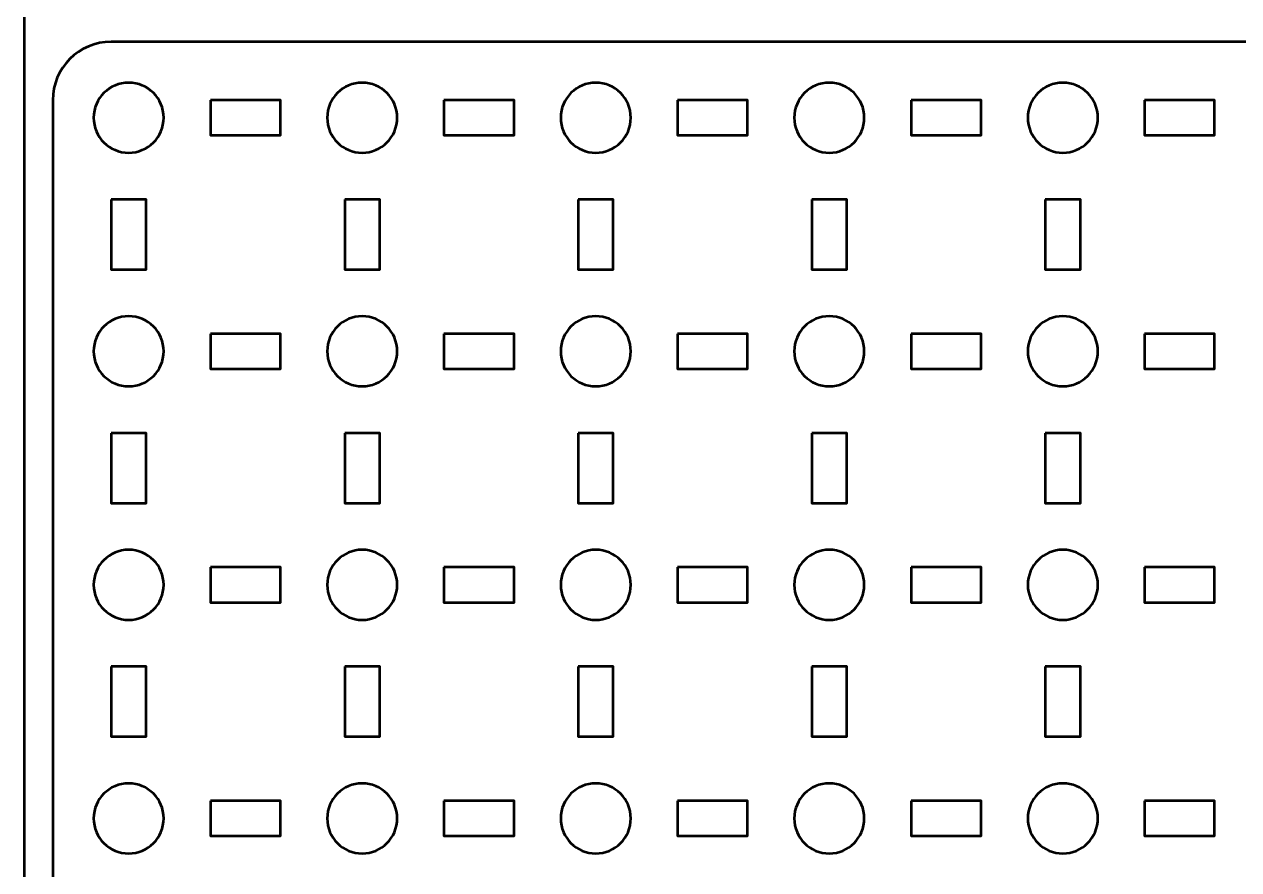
# Model space of a CAD drawing. Header units: centimetres. Extents: x -21 to 0, y -29.7 to 0.
# Drawn here: x -21 to -10.6, y -22.99 to -15.75 of the extents above; entities that cross this region are included whole.
import ezdxf

# ---------------------------------------------------------------- set-up
doc = ezdxf.new("R2010")
doc.units = ezdxf.units.CM
doc.header["$MEASUREMENT"] = 0
doc.layers.add('Layer 1', color=7, linetype='Continuous')

msp = doc.modelspace()

# ---------------------------------------------------------------- linework, layer by layer
at = {"layer": 'Layer 1', "color": 22, "lineweight": 53}
msp.add_open_spline([(-21.00003, -29.19996), (-21.00003, -29.19996), (-21.00003, -0.49992), (-21.00003, -0.49992), (-21.00003, -0.49992), (-21.00003, -0.22295), (-20.77694, 0.00004), (-20.49994, 0.00004), (-20.49994, 0.00004), (-20.49994, 0.00004), (-0.50008, 0.00004), (-0.50008, 0.00004), (-0.50008, 0.00004), (-0.22294, 0.00004), (0.00002, -0.22295), (0.00002, -0.49992), (0.00002, -0.49992), (0.00002, -0.49992), (0.00002, -29.19996), (0.00002, -29.19996), (0.00002, -29.19996), (0.00002, -29.47696), (-0.22294, -29.70005), (-0.50008, -29.70005), (-0.50008, -29.70005), (-0.50008, -29.70005), (-20.49994, -29.70005), (-20.49994, -29.70005), (-20.49994, -29.70005), (-20.77694, -29.70005), (-21.00003, -29.47696), (-21.00003, -29.19996)], degree=3, knots=[0, 0, 0, 0, 0.125, 0.125, 0.125, 0.125, 0.25, 0.25, 0.25, 0.25, 0.375, 0.375, 0.375, 0.375, 0.5, 0.5, 0.5, 0.5, 0.625, 0.625, 0.625, 0.625, 0.75, 0.75, 0.75, 0.75, 0.875, 0.875, 0.875, 0.875, 1, 1, 1, 1], dxfattribs=at)
at = {"layer": 'Layer 1', "color": 2, "lineweight": 53}
msp.add_open_spline([(-20.25618, -15.89998), (-20.25618, -15.89998), (-5.9563, -15.89998), (-5.9563, -15.89998), (-5.9563, -15.89998), (-5.67916, -15.89998), (-5.4562, -16.12308), (-5.4562, -16.40008), (-5.4562, -16.40008), (-5.4562, -16.40008), (-5.4562, -26.70006), (-5.4562, -26.70006), (-5.4562, -26.70006), (-5.4562, -26.97706), (-5.67916, -27.20002), (-5.9563, -27.20002), (-5.9563, -27.20002), (-5.9563, -27.20002), (-20.25618, -27.20002), (-20.25618, -27.20002), (-20.25618, -27.20002), (-20.53318, -27.20002), (-20.75628, -26.97706), (-20.75628, -26.70006), (-20.75628, -26.70006), (-20.75628, -26.70006), (-20.75628, -16.40008), (-20.75628, -16.40008), (-20.75628, -16.40008), (-20.75628, -16.12308), (-20.53318, -15.89998), (-20.25618, -15.89998)], degree=3, knots=[0, 0, 0, 0, 0.125, 0.125, 0.125, 0.125, 0.25, 0.25, 0.25, 0.25, 0.375, 0.375, 0.375, 0.375, 0.5, 0.5, 0.5, 0.5, 0.625, 0.625, 0.625, 0.625, 0.75, 0.75, 0.75, 0.75, 0.875, 0.875, 0.875, 0.875, 1, 1, 1, 1], dxfattribs=at)
at = {"layer": 'Layer 1', "lineweight": 53}
for points in [[(-19.80625, -16.55001), (-19.80625, -16.71578), (-19.94048, -16.85001), (-20.10625, -16.85001), (-20.10625, -16.85001), (-20.27191, -16.85001), (-20.40625, -16.71578), (-20.40625, -16.55001), (-20.40625, -16.55001), (-20.40625, -16.38434), (-20.27191, -16.25001), (-20.10625, -16.25001), (-20.10625, -16.25001), (-19.94048, -16.25001), (-19.80625, -16.38434), (-19.80625, -16.55001)], [(-17.80617, -16.55001), (-17.80617, -16.71578), (-17.94055, -16.85001), (-18.10618, -16.85001), (-18.10618, -16.85001), (-18.27195, -16.85001), (-18.40618, -16.71578), (-18.40618, -16.55001), (-18.40618, -16.55001), (-18.40618, -16.38434), (-18.27195, -16.25001), (-18.10618, -16.25001), (-18.10618, -16.25001), (-17.94055, -16.25001), (-17.80617, -16.38434), (-17.80617, -16.55001)], [(-15.80624, -16.55001), (-15.80624, -16.71578), (-15.94058, -16.85001), (-16.10624, -16.85001), (-16.10624, -16.85001), (-16.27187, -16.85001), (-16.40625, -16.71578), (-16.40625, -16.55001), (-16.40625, -16.55001), (-16.40625, -16.38434), (-16.27187, -16.25001), (-16.10624, -16.25001), (-16.10624, -16.25001), (-15.94058, -16.25001), (-15.80624, -16.38434), (-15.80624, -16.55001)], [(-13.80627, -16.55001), (-13.80627, -16.71578), (-13.94051, -16.85001), (-14.10628, -16.85001), (-14.10628, -16.85001), (-14.27194, -16.85001), (-14.40628, -16.71578), (-14.40628, -16.55001), (-14.40628, -16.55001), (-14.40628, -16.38434), (-14.27194, -16.25001), (-14.10628, -16.25001), (-14.10628, -16.25001), (-13.94051, -16.25001), (-13.80627, -16.38434), (-13.80627, -16.55001)], [(-11.8062, -16.55001), (-11.8062, -16.71578), (-11.94057, -16.85001), (-12.1062, -16.85001), (-12.1062, -16.85001), (-12.27197, -16.85001), (-12.4062, -16.71578), (-12.4062, -16.55001), (-12.4062, -16.55001), (-12.4062, -16.38434), (-12.27197, -16.25001), (-12.1062, -16.25001), (-12.1062, -16.25001), (-11.94057, -16.25001), (-11.8062, -16.38434), (-11.8062, -16.55001)], [(-19.40623, -16.40008), (-19.40623, -16.40008), (-18.80623, -16.40008), (-18.80623, -16.40008), (-18.80623, -16.40008), (-18.80623, -16.40008), (-18.80623, -16.70008), (-18.80623, -16.70008), (-18.80623, -16.70008), (-18.80623, -16.70008), (-19.40623, -16.70008), (-19.40623, -16.70008), (-19.40623, -16.70008), (-19.40623, -16.70008), (-19.40623, -16.40008), (-19.40623, -16.40008)], [(-17.40627, -16.40008), (-17.40627, -16.40008), (-16.80626, -16.40008), (-16.80626, -16.40008), (-16.80626, -16.40008), (-16.80626, -16.40008), (-16.80626, -16.70008), (-16.80626, -16.70008), (-16.80626, -16.70008), (-16.80626, -16.70008), (-17.40627, -16.70008), (-17.40627, -16.70008), (-17.40627, -16.70008), (-17.40627, -16.70008), (-17.40627, -16.40008), (-17.40627, -16.40008)], [(-15.40619, -16.40008), (-15.40619, -16.40008), (-14.80619, -16.40008), (-14.80619, -16.40008), (-14.80619, -16.40008), (-14.80619, -16.40008), (-14.80619, -16.70008), (-14.80619, -16.70008), (-14.80619, -16.70008), (-14.80619, -16.70008), (-15.40619, -16.70008), (-15.40619, -16.70008), (-15.40619, -16.70008), (-15.40619, -16.70008), (-15.40619, -16.40008), (-15.40619, -16.40008)], [(-13.40622, -16.40008), (-13.40622, -16.40008), (-12.80622, -16.40008), (-12.80622, -16.40008), (-12.80622, -16.40008), (-12.80622, -16.40008), (-12.80622, -16.70008), (-12.80622, -16.70008), (-12.80622, -16.70008), (-12.80622, -16.70008), (-13.40622, -16.70008), (-13.40622, -16.70008), (-13.40622, -16.70008), (-13.40622, -16.70008), (-13.40622, -16.40008), (-13.40622, -16.40008)], [(-11.40629, -16.40008), (-11.40629, -16.40008), (-10.80629, -16.40008), (-10.80629, -16.40008), (-10.80629, -16.40008), (-10.80629, -16.40008), (-10.80629, -16.70008), (-10.80629, -16.70008), (-10.80629, -16.70008), (-10.80629, -16.70008), (-11.40629, -16.70008), (-11.40629, -16.70008), (-11.40629, -16.70008), (-11.40629, -16.70008), (-11.40629, -16.40008), (-11.40629, -16.40008)], [(-20.25618, -17.25003), (-20.25618, -17.25003), (-19.95618, -17.25003), (-19.95618, -17.25003), (-19.95618, -17.25003), (-19.95618, -17.25003), (-19.95618, -17.85003), (-19.95618, -17.85003), (-19.95618, -17.85003), (-19.95618, -17.85003), (-20.25618, -17.85003), (-20.25618, -17.85003), (-20.25618, -17.85003), (-20.25618, -17.85003), (-20.25618, -17.25003), (-20.25618, -17.25003)], [(-18.25625, -17.25003), (-18.25625, -17.25003), (-17.95625, -17.25003), (-17.95625, -17.25003), (-17.95625, -17.25003), (-17.95625, -17.25003), (-17.95625, -17.85003), (-17.95625, -17.85003), (-17.95625, -17.85003), (-17.95625, -17.85003), (-18.25625, -17.85003), (-18.25625, -17.85003), (-18.25625, -17.85003), (-18.25625, -17.85003), (-18.25625, -17.25003), (-18.25625, -17.25003)], [(-16.25632, -17.25003), (-16.25632, -17.25003), (-15.95631, -17.25003), (-15.95631, -17.25003), (-15.95631, -17.25003), (-15.95631, -17.25003), (-15.95631, -17.85003), (-15.95631, -17.85003), (-15.95631, -17.85003), (-15.95631, -17.85003), (-16.25632, -17.85003), (-16.25632, -17.85003), (-16.25632, -17.85003), (-16.25632, -17.85003), (-16.25632, -17.25003), (-16.25632, -17.25003)], [(-14.25621, -17.25003), (-14.25621, -17.25003), (-13.9562, -17.25003), (-13.9562, -17.25003), (-13.9562, -17.25003), (-13.9562, -17.25003), (-13.9562, -17.85003), (-13.9562, -17.85003), (-13.9562, -17.85003), (-13.9562, -17.85003), (-14.25621, -17.85003), (-14.25621, -17.85003), (-14.25621, -17.85003), (-14.25621, -17.85003), (-14.25621, -17.25003), (-14.25621, -17.25003)], [(-12.25627, -17.25003), (-12.25627, -17.25003), (-11.95627, -17.25003), (-11.95627, -17.25003), (-11.95627, -17.25003), (-11.95627, -17.25003), (-11.95627, -17.85003), (-11.95627, -17.85003), (-11.95627, -17.85003), (-11.95627, -17.85003), (-12.25627, -17.85003), (-12.25627, -17.85003), (-12.25627, -17.85003), (-12.25627, -17.85003), (-12.25627, -17.25003), (-12.25627, -17.25003)], [(-19.80625, -18.55008), (-19.80625, -18.71571), (-19.94048, -18.85009), (-20.10625, -18.85009), (-20.10625, -18.85009), (-20.27191, -18.85009), (-20.40625, -18.71571), (-20.40625, -18.55008), (-20.40625, -18.55008), (-20.40625, -18.38431), (-20.27191, -18.25008), (-20.10625, -18.25008), (-20.10625, -18.25008), (-19.94048, -18.25008), (-19.80625, -18.38431), (-19.80625, -18.55008)], [(-17.80617, -18.55008), (-17.80617, -18.71571), (-17.94055, -18.85009), (-18.10618, -18.85009), (-18.10618, -18.85009), (-18.27195, -18.85009), (-18.40618, -18.71571), (-18.40618, -18.55008), (-18.40618, -18.55008), (-18.40618, -18.38431), (-18.27195, -18.25008), (-18.10618, -18.25008), (-18.10618, -18.25008), (-17.94055, -18.25008), (-17.80617, -18.38431), (-17.80617, -18.55008)], [(-15.80624, -18.55008), (-15.80624, -18.71571), (-15.94058, -18.85009), (-16.10624, -18.85009), (-16.10624, -18.85009), (-16.27187, -18.85009), (-16.40625, -18.71571), (-16.40625, -18.55008), (-16.40625, -18.55008), (-16.40625, -18.38431), (-16.27187, -18.25008), (-16.10624, -18.25008), (-16.10624, -18.25008), (-15.94058, -18.25008), (-15.80624, -18.38431), (-15.80624, -18.55008)], [(-13.80627, -18.55008), (-13.80627, -18.71571), (-13.94051, -18.85009), (-14.10628, -18.85009), (-14.10628, -18.85009), (-14.27194, -18.85009), (-14.40628, -18.71571), (-14.40628, -18.55008), (-14.40628, -18.55008), (-14.40628, -18.38431), (-14.27194, -18.25008), (-14.10628, -18.25008), (-14.10628, -18.25008), (-13.94051, -18.25008), (-13.80627, -18.38431), (-13.80627, -18.55008)], [(-11.8062, -18.55008), (-11.8062, -18.71571), (-11.94057, -18.85009), (-12.1062, -18.85009), (-12.1062, -18.85009), (-12.27197, -18.85009), (-12.4062, -18.71571), (-12.4062, -18.55008), (-12.4062, -18.55008), (-12.4062, -18.38431), (-12.27197, -18.25008), (-12.1062, -18.25008), (-12.1062, -18.25008), (-11.94057, -18.25008), (-11.8062, -18.38431), (-11.8062, -18.55008)], [(-19.40623, -18.40001), (-19.40623, -18.40001), (-18.80623, -18.40001), (-18.80623, -18.40001), (-18.80623, -18.40001), (-18.80623, -18.40001), (-18.80623, -18.70001), (-18.80623, -18.70001), (-18.80623, -18.70001), (-18.80623, -18.70001), (-19.40623, -18.70001), (-19.40623, -18.70001), (-19.40623, -18.70001), (-19.40623, -18.70001), (-19.40623, -18.40001), (-19.40623, -18.40001)], [(-17.40627, -18.40001), (-17.40627, -18.40001), (-16.80626, -18.40001), (-16.80626, -18.40001), (-16.80626, -18.40001), (-16.80626, -18.40001), (-16.80626, -18.70001), (-16.80626, -18.70001), (-16.80626, -18.70001), (-16.80626, -18.70001), (-17.40627, -18.70001), (-17.40627, -18.70001), (-17.40627, -18.70001), (-17.40627, -18.70001), (-17.40627, -18.40001), (-17.40627, -18.40001)], [(-15.40619, -18.40001), (-15.40619, -18.40001), (-14.80619, -18.40001), (-14.80619, -18.40001), (-14.80619, -18.40001), (-14.80619, -18.40001), (-14.80619, -18.70001), (-14.80619, -18.70001), (-14.80619, -18.70001), (-14.80619, -18.70001), (-15.40619, -18.70001), (-15.40619, -18.70001), (-15.40619, -18.70001), (-15.40619, -18.70001), (-15.40619, -18.40001), (-15.40619, -18.40001)], [(-13.40622, -18.40001), (-13.40622, -18.40001), (-12.80622, -18.40001), (-12.80622, -18.40001), (-12.80622, -18.40001), (-12.80622, -18.40001), (-12.80622, -18.70001), (-12.80622, -18.70001), (-12.80622, -18.70001), (-12.80622, -18.70001), (-13.40622, -18.70001), (-13.40622, -18.70001), (-13.40622, -18.70001), (-13.40622, -18.70001), (-13.40622, -18.40001), (-13.40622, -18.40001)], [(-11.40629, -18.40001), (-11.40629, -18.40001), (-10.80629, -18.40001), (-10.80629, -18.40001), (-10.80629, -18.40001), (-10.80629, -18.40001), (-10.80629, -18.70001), (-10.80629, -18.70001), (-10.80629, -18.70001), (-10.80629, -18.70001), (-11.40629, -18.70001), (-11.40629, -18.70001), (-11.40629, -18.70001), (-11.40629, -18.70001), (-11.40629, -18.40001), (-11.40629, -18.40001)], [(-20.25618, -19.24999), (-20.25618, -19.24999), (-19.95618, -19.24999), (-19.95618, -19.24999), (-19.95618, -19.24999), (-19.95618, -19.24999), (-19.95618, -19.85), (-19.95618, -19.85), (-19.95618, -19.85), (-19.95618, -19.85), (-20.25618, -19.85), (-20.25618, -19.85), (-20.25618, -19.85), (-20.25618, -19.85), (-20.25618, -19.24999), (-20.25618, -19.24999)], [(-18.25625, -19.24999), (-18.25625, -19.24999), (-17.95625, -19.24999), (-17.95625, -19.24999), (-17.95625, -19.24999), (-17.95625, -19.24999), (-17.95625, -19.85), (-17.95625, -19.85), (-17.95625, -19.85), (-17.95625, -19.85), (-18.25625, -19.85), (-18.25625, -19.85), (-18.25625, -19.85), (-18.25625, -19.85), (-18.25625, -19.24999), (-18.25625, -19.24999)], [(-16.25632, -19.24999), (-16.25632, -19.24999), (-15.95631, -19.24999), (-15.95631, -19.24999), (-15.95631, -19.24999), (-15.95631, -19.24999), (-15.95631, -19.85), (-15.95631, -19.85), (-15.95631, -19.85), (-15.95631, -19.85), (-16.25632, -19.85), (-16.25632, -19.85), (-16.25632, -19.85), (-16.25632, -19.85), (-16.25632, -19.24999), (-16.25632, -19.24999)], [(-14.25621, -19.24999), (-14.25621, -19.24999), (-13.9562, -19.24999), (-13.9562, -19.24999), (-13.9562, -19.24999), (-13.9562, -19.24999), (-13.9562, -19.85), (-13.9562, -19.85), (-13.9562, -19.85), (-13.9562, -19.85), (-14.25621, -19.85), (-14.25621, -19.85), (-14.25621, -19.85), (-14.25621, -19.85), (-14.25621, -19.24999), (-14.25621, -19.24999)], [(-12.25627, -19.24999), (-12.25627, -19.24999), (-11.95627, -19.24999), (-11.95627, -19.24999), (-11.95627, -19.24999), (-11.95627, -19.24999), (-11.95627, -19.85), (-11.95627, -19.85), (-11.95627, -19.85), (-11.95627, -19.85), (-12.25627, -19.85), (-12.25627, -19.85), (-12.25627, -19.85), (-12.25627, -19.85), (-12.25627, -19.24999), (-12.25627, -19.24999)], [(-19.80625, -20.55002), (-19.80625, -20.71568), (-19.94048, -20.85002), (-20.10625, -20.85002), (-20.10625, -20.85002), (-20.27191, -20.85002), (-20.40625, -20.71568), (-20.40625, -20.55002), (-20.40625, -20.55002), (-20.40625, -20.38439), (-20.27191, -20.25001), (-20.10625, -20.25001), (-20.10625, -20.25001), (-19.94048, -20.25001), (-19.80625, -20.38439), (-19.80625, -20.55002)], [(-17.80617, -20.55002), (-17.80617, -20.71568), (-17.94055, -20.85002), (-18.10618, -20.85002), (-18.10618, -20.85002), (-18.27195, -20.85002), (-18.40618, -20.71568), (-18.40618, -20.55002), (-18.40618, -20.55002), (-18.40618, -20.38439), (-18.27195, -20.25001), (-18.10618, -20.25001), (-18.10618, -20.25001), (-17.94055, -20.25001), (-17.80617, -20.38439), (-17.80617, -20.55002)], [(-15.80624, -20.55002), (-15.80624, -20.71568), (-15.94058, -20.85002), (-16.10624, -20.85002), (-16.10624, -20.85002), (-16.27187, -20.85002), (-16.40625, -20.71568), (-16.40625, -20.55002), (-16.40625, -20.55002), (-16.40625, -20.38439), (-16.27187, -20.25001), (-16.10624, -20.25001), (-16.10624, -20.25001), (-15.94058, -20.25001), (-15.80624, -20.38439), (-15.80624, -20.55002)], [(-13.80627, -20.55002), (-13.80627, -20.71568), (-13.94051, -20.85002), (-14.10628, -20.85002), (-14.10628, -20.85002), (-14.27194, -20.85002), (-14.40628, -20.71568), (-14.40628, -20.55002), (-14.40628, -20.55002), (-14.40628, -20.38439), (-14.27194, -20.25001), (-14.10628, -20.25001), (-14.10628, -20.25001), (-13.94051, -20.25001), (-13.80627, -20.38439), (-13.80627, -20.55002)], [(-11.8062, -20.55002), (-11.8062, -20.71568), (-11.94057, -20.85002), (-12.1062, -20.85002), (-12.1062, -20.85002), (-12.27197, -20.85002), (-12.4062, -20.71568), (-12.4062, -20.55002), (-12.4062, -20.55002), (-12.4062, -20.38439), (-12.27197, -20.25001), (-12.1062, -20.25001), (-12.1062, -20.25001), (-11.94057, -20.25001), (-11.8062, -20.38439), (-11.8062, -20.55002)], [(-19.40623, -20.39994), (-19.40623, -20.39994), (-18.80623, -20.39994), (-18.80623, -20.39994), (-18.80623, -20.39994), (-18.80623, -20.39994), (-18.80623, -20.69995), (-18.80623, -20.69995), (-18.80623, -20.69995), (-18.80623, -20.69995), (-19.40623, -20.69995), (-19.40623, -20.69995), (-19.40623, -20.69995), (-19.40623, -20.69995), (-19.40623, -20.39994), (-19.40623, -20.39994)], [(-17.40627, -20.39994), (-17.40627, -20.39994), (-16.80626, -20.39994), (-16.80626, -20.39994), (-16.80626, -20.39994), (-16.80626, -20.39994), (-16.80626, -20.69995), (-16.80626, -20.69995), (-16.80626, -20.69995), (-16.80626, -20.69995), (-17.40627, -20.69995), (-17.40627, -20.69995), (-17.40627, -20.69995), (-17.40627, -20.69995), (-17.40627, -20.39994), (-17.40627, -20.39994)], [(-15.40619, -20.39994), (-15.40619, -20.39994), (-14.80619, -20.39994), (-14.80619, -20.39994), (-14.80619, -20.39994), (-14.80619, -20.39994), (-14.80619, -20.69995), (-14.80619, -20.69995), (-14.80619, -20.69995), (-14.80619, -20.69995), (-15.40619, -20.69995), (-15.40619, -20.69995), (-15.40619, -20.69995), (-15.40619, -20.69995), (-15.40619, -20.39994), (-15.40619, -20.39994)], [(-13.40622, -20.39994), (-13.40622, -20.39994), (-12.80622, -20.39994), (-12.80622, -20.39994), (-12.80622, -20.39994), (-12.80622, -20.39994), (-12.80622, -20.69995), (-12.80622, -20.69995), (-12.80622, -20.69995), (-12.80622, -20.69995), (-13.40622, -20.69995), (-13.40622, -20.69995), (-13.40622, -20.69995), (-13.40622, -20.69995), (-13.40622, -20.39994), (-13.40622, -20.39994)], [(-11.40629, -20.39994), (-11.40629, -20.39994), (-10.80629, -20.39994), (-10.80629, -20.39994), (-10.80629, -20.39994), (-10.80629, -20.39994), (-10.80629, -20.69995), (-10.80629, -20.69995), (-10.80629, -20.69995), (-10.80629, -20.69995), (-11.40629, -20.69995), (-11.40629, -20.69995), (-11.40629, -20.69995), (-11.40629, -20.69995), (-11.40629, -20.39994), (-11.40629, -20.39994)], [(-20.25618, -21.25007), (-20.25618, -21.25007), (-19.95618, -21.25007), (-19.95618, -21.25007), (-19.95618, -21.25007), (-19.95618, -21.25007), (-19.95618, -21.85007), (-19.95618, -21.85007), (-19.95618, -21.85007), (-19.95618, -21.85007), (-20.25618, -21.85007), (-20.25618, -21.85007), (-20.25618, -21.85007), (-20.25618, -21.85007), (-20.25618, -21.25007), (-20.25618, -21.25007)], [(-18.25625, -21.25007), (-18.25625, -21.25007), (-17.95625, -21.25007), (-17.95625, -21.25007), (-17.95625, -21.25007), (-17.95625, -21.25007), (-17.95625, -21.85007), (-17.95625, -21.85007), (-17.95625, -21.85007), (-17.95625, -21.85007), (-18.25625, -21.85007), (-18.25625, -21.85007), (-18.25625, -21.85007), (-18.25625, -21.85007), (-18.25625, -21.25007), (-18.25625, -21.25007)], [(-16.25632, -21.25007), (-16.25632, -21.25007), (-15.95631, -21.25007), (-15.95631, -21.25007), (-15.95631, -21.25007), (-15.95631, -21.25007), (-15.95631, -21.85007), (-15.95631, -21.85007), (-15.95631, -21.85007), (-15.95631, -21.85007), (-16.25632, -21.85007), (-16.25632, -21.85007), (-16.25632, -21.85007), (-16.25632, -21.85007), (-16.25632, -21.25007), (-16.25632, -21.25007)], [(-14.25621, -21.25007), (-14.25621, -21.25007), (-13.9562, -21.25007), (-13.9562, -21.25007), (-13.9562, -21.25007), (-13.9562, -21.25007), (-13.9562, -21.85007), (-13.9562, -21.85007), (-13.9562, -21.85007), (-13.9562, -21.85007), (-14.25621, -21.85007), (-14.25621, -21.85007), (-14.25621, -21.85007), (-14.25621, -21.85007), (-14.25621, -21.25007), (-14.25621, -21.25007)], [(-12.25627, -21.25007), (-12.25627, -21.25007), (-11.95627, -21.25007), (-11.95627, -21.25007), (-11.95627, -21.25007), (-11.95627, -21.25007), (-11.95627, -21.85007), (-11.95627, -21.85007), (-11.95627, -21.85007), (-11.95627, -21.85007), (-12.25627, -21.85007), (-12.25627, -21.85007), (-12.25627, -21.85007), (-12.25627, -21.85007), (-12.25627, -21.25007), (-12.25627, -21.25007)], [(-19.80625, -22.54998), (-19.80625, -22.71575), (-19.94048, -22.84999), (-20.10625, -22.84999), (-20.10625, -22.84999), (-20.27191, -22.84999), (-20.40625, -22.71575), (-20.40625, -22.54998), (-20.40625, -22.54998), (-20.40625, -22.38432), (-20.27191, -22.24998), (-20.10625, -22.24998), (-20.10625, -22.24998), (-19.94048, -22.24998), (-19.80625, -22.38432), (-19.80625, -22.54998)], [(-17.80617, -22.54998), (-17.80617, -22.71575), (-17.94055, -22.84999), (-18.10618, -22.84999), (-18.10618, -22.84999), (-18.27195, -22.84999), (-18.40618, -22.71575), (-18.40618, -22.54998), (-18.40618, -22.54998), (-18.40618, -22.38432), (-18.27195, -22.24998), (-18.10618, -22.24998), (-18.10618, -22.24998), (-17.94055, -22.24998), (-17.80617, -22.38432), (-17.80617, -22.54998)], [(-15.80624, -22.54998), (-15.80624, -22.71575), (-15.94058, -22.84999), (-16.10624, -22.84999), (-16.10624, -22.84999), (-16.27187, -22.84999), (-16.40625, -22.71575), (-16.40625, -22.54998), (-16.40625, -22.54998), (-16.40625, -22.38432), (-16.27187, -22.24998), (-16.10624, -22.24998), (-16.10624, -22.24998), (-15.94058, -22.24998), (-15.80624, -22.38432), (-15.80624, -22.54998)], [(-13.80627, -22.54998), (-13.80627, -22.71575), (-13.94051, -22.84999), (-14.10628, -22.84999), (-14.10628, -22.84999), (-14.27194, -22.84999), (-14.40628, -22.71575), (-14.40628, -22.54998), (-14.40628, -22.54998), (-14.40628, -22.38432), (-14.27194, -22.24998), (-14.10628, -22.24998), (-14.10628, -22.24998), (-13.94051, -22.24998), (-13.80627, -22.38432), (-13.80627, -22.54998)], [(-11.8062, -22.54998), (-11.8062, -22.71575), (-11.94057, -22.84999), (-12.1062, -22.84999), (-12.1062, -22.84999), (-12.27197, -22.84999), (-12.4062, -22.71575), (-12.4062, -22.54998), (-12.4062, -22.54998), (-12.4062, -22.38432), (-12.27197, -22.24998), (-12.1062, -22.24998), (-12.1062, -22.24998), (-11.94057, -22.24998), (-11.8062, -22.38432), (-11.8062, -22.54998)], [(-19.40623, -22.40005), (-19.40623, -22.40005), (-18.80623, -22.40005), (-18.80623, -22.40005), (-18.80623, -22.40005), (-18.80623, -22.40005), (-18.80623, -22.70005), (-18.80623, -22.70005), (-18.80623, -22.70005), (-18.80623, -22.70005), (-19.40623, -22.70005), (-19.40623, -22.70005), (-19.40623, -22.70005), (-19.40623, -22.70005), (-19.40623, -22.40005), (-19.40623, -22.40005)], [(-17.40627, -22.40005), (-17.40627, -22.40005), (-16.80626, -22.40005), (-16.80626, -22.40005), (-16.80626, -22.40005), (-16.80626, -22.40005), (-16.80626, -22.70005), (-16.80626, -22.70005), (-16.80626, -22.70005), (-16.80626, -22.70005), (-17.40627, -22.70005), (-17.40627, -22.70005), (-17.40627, -22.70005), (-17.40627, -22.70005), (-17.40627, -22.40005), (-17.40627, -22.40005)], [(-15.40619, -22.40005), (-15.40619, -22.40005), (-14.80619, -22.40005), (-14.80619, -22.40005), (-14.80619, -22.40005), (-14.80619, -22.40005), (-14.80619, -22.70005), (-14.80619, -22.70005), (-14.80619, -22.70005), (-14.80619, -22.70005), (-15.40619, -22.70005), (-15.40619, -22.70005), (-15.40619, -22.70005), (-15.40619, -22.70005), (-15.40619, -22.40005), (-15.40619, -22.40005)], [(-13.40622, -22.40005), (-13.40622, -22.40005), (-12.80622, -22.40005), (-12.80622, -22.40005), (-12.80622, -22.40005), (-12.80622, -22.40005), (-12.80622, -22.70005), (-12.80622, -22.70005), (-12.80622, -22.70005), (-12.80622, -22.70005), (-13.40622, -22.70005), (-13.40622, -22.70005), (-13.40622, -22.70005), (-13.40622, -22.70005), (-13.40622, -22.40005), (-13.40622, -22.40005)], [(-11.40629, -22.40005), (-11.40629, -22.40005), (-10.80629, -22.40005), (-10.80629, -22.40005), (-10.80629, -22.40005), (-10.80629, -22.40005), (-10.80629, -22.70005), (-10.80629, -22.70005), (-10.80629, -22.70005), (-10.80629, -22.70005), (-11.40629, -22.70005), (-11.40629, -22.70005), (-11.40629, -22.70005), (-11.40629, -22.70005), (-11.40629, -22.40005), (-11.40629, -22.40005)]]:
    msp.add_open_spline(points, degree=3, knots=[0, 0, 0, 0, 0.25, 0.25, 0.25, 0.25, 0.5, 0.5, 0.5, 0.5, 0.75, 0.75, 0.75, 0.75, 1, 1, 1, 1], dxfattribs=at)

doc.saveas('drawing.dxf')
